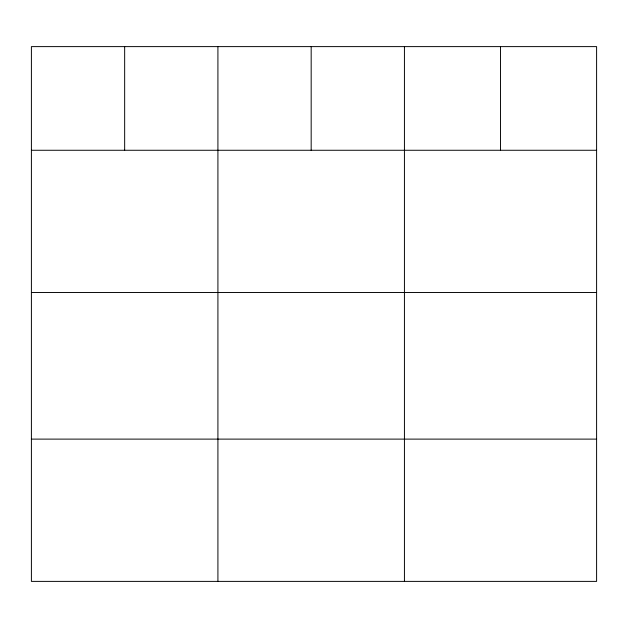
<?xml version="1.0" encoding="UTF-8"?>
<svg xmlns="http://www.w3.org/2000/svg" width="628" height="628" viewBox="0 0 628 628"><rect width="100%" height="100%" fill="white"/><g stroke="black" fill="none" stroke-linecap="round" stroke-linejoin="round"><path stroke-width="0.94" d="M596.6 150.265L596.6 581.387L31.4 581.387L31.4 46.613L596.6 46.613L596.6 150.265L31.4 150.265M31.4 292.53L596.6 292.53M31.4 439.113L596.6 439.113M500.516 46.613L500.516 150.265M404.432 46.613L404.432 581.387M311.174 46.613L311.174 150.265M217.916 46.613L217.916 581.387M124.658 46.613L124.658 150.265"/></g></svg>
